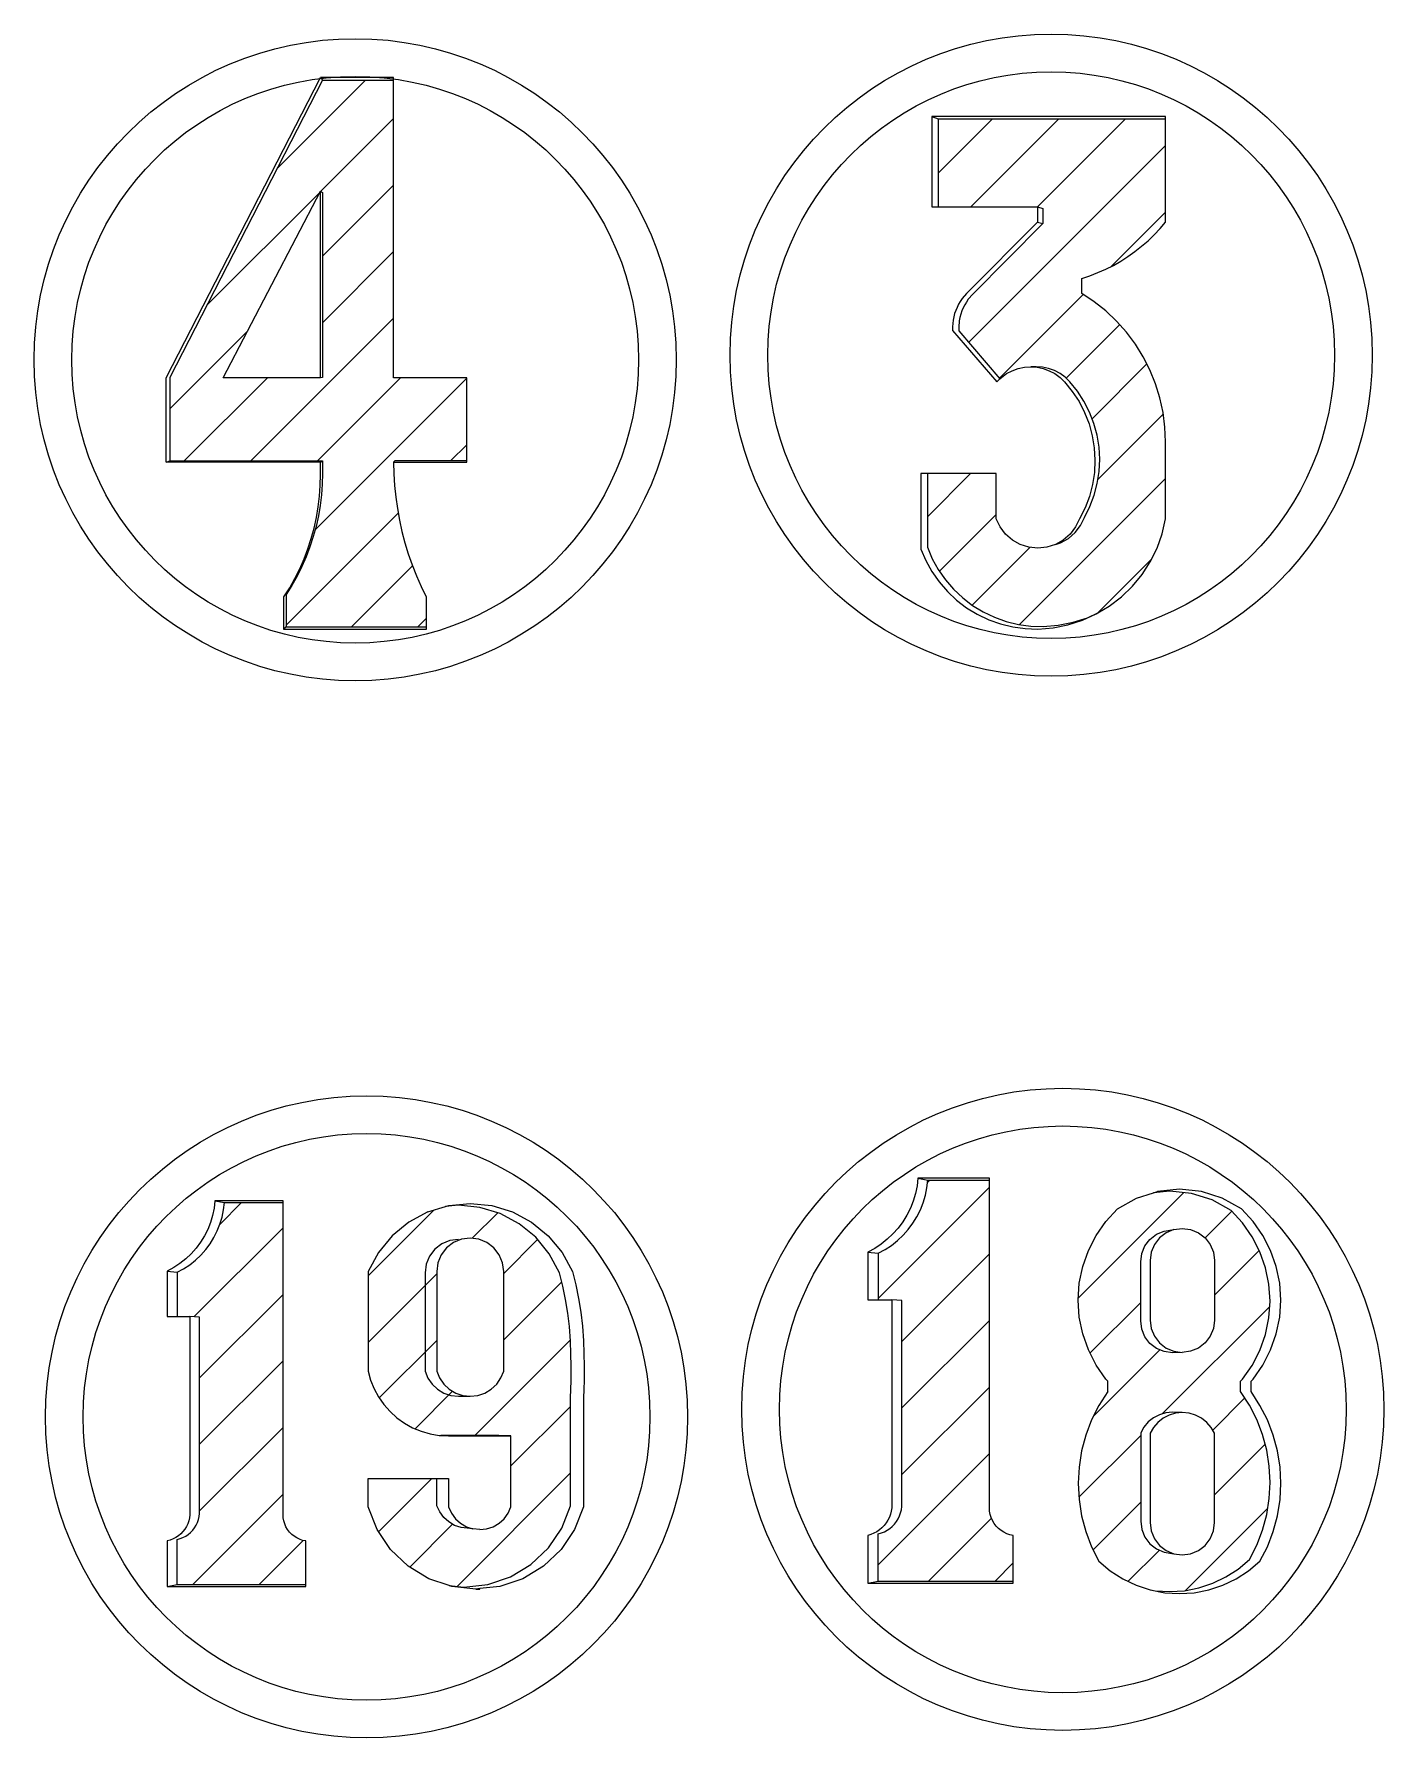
# Model space of a CAD drawing. Header units: inches. Extents: x 9 to 3530, y 10 to 1401.
# Drawn here: x 3075.95 to 3108.99, y 1358.83 to 1400.53 of the extents above; entities that cross this region are included whole.
import ezdxf

# ---------------------------------------------------------------- set-up
doc = ezdxf.new("R2010")
doc.units = ezdxf.units.IN
doc.header["$MEASUREMENT"] = 0
pattern_1 = [(45, (2389.0912, 1938.073), (-0.8148213, 0.8148213), [])]
pattern_2 = [(45, (2389.0912, 1938.073), (-0.8148213, 0.8148213), [])]

msp = doc.modelspace()

# ---------------------------------------------------------------- hatches: boundary and pattern name
at = {"lineweight": 20}
h = msp.add_hatch(dxfattribs=at)
h.set_pattern_fill('ANSI31', color=256, scale=9.218651)
h.set_pattern_definition(pattern_1)
h.paths.add_polyline_path([(3084.75, 1399.404), (3083.009, 1399.404), (3079.27, 1392.124), (3079.27, 1390.081), (3083.009, 1390.081), (3083.009, 1389.776), (3083.003, 1389.514), (3082.985, 1389.253), (3082.953, 1388.994), (3082.909, 1388.736), (3082.853, 1388.48), (3082.784, 1388.228), (3082.703, 1387.979), (3082.61, 1387.735), (3082.506, 1387.495), (3082.389, 1387.261), (3082.262, 1387.032), (3082.123, 1386.811), (3082.123, 1386.023), (3085.545, 1386.023), (3085.545, 1386.751), (3085.421, 1387.008), (3085.307, 1387.27), (3085.203, 1387.536), (3085.11, 1387.806), (3085.027, 1388.079), (3084.955, 1388.355), (3084.893, 1388.634), (3084.843, 1388.915), (3084.803, 1389.198), (3084.774, 1389.483), (3084.757, 1389.768), (3084.75, 1390.081), (3086.539, 1390.081), (3086.539, 1392.116), (3084.75, 1392.116)])
h.paths.add_polyline_path([(3082.962, 1396.686), (3083.009, 1396.649), (3083.009, 1392.124), (3082.962, 1392.116), (3080.577, 1392.116)], flags=16)
h = msp.add_hatch(dxfattribs=at)
h.set_pattern_fill('ANSI31', color=256, scale=9.218651)
h.set_pattern_definition(pattern_1)
h.paths.add_polyline_path([(3103.644, 1398.451), (3098.082, 1398.451), (3098.082, 1396.297), (3100.508, 1396.297), (3100.64, 1396.259), (3100.64, 1395.894), (3098.923, 1394.161), (3098.816, 1394.037), (3098.77, 1393.97), (3098.728, 1393.899), (3098.691, 1393.826), (3098.659, 1393.751), (3098.632, 1393.673), (3098.611, 1393.594), (3098.596, 1393.514), (3098.581, 1393.351), (3098.583, 1393.269), (3099.591, 1392.093), (3099.624, 1392.125), (3099.75, 1392.217), (3099.888, 1392.29), (3100.034, 1392.343), (3100.187, 1392.375), (3100.342, 1392.386), (3100.475, 1392.386), (3100.629, 1392.376), (3100.78, 1392.344), (3100.925, 1392.291), (3101.061, 1392.219), (3101.186, 1392.128), (3101.297, 1392.021), (3101.485, 1391.79), (3101.647, 1391.541), (3101.783, 1391.276), (3101.89, 1390.999), (3101.968, 1390.712), (3102.015, 1390.419), (3102.032, 1390.122), (3102.018, 1389.825), (3101.973, 1389.531), (3101.897, 1389.243), (3101.792, 1388.965), (3101.659, 1388.699), (3101.564, 1388.503), (3101.431, 1388.329), (3101.266, 1388.186), (3101.075, 1388.08), (3100.947, 1388.037), (3100.737, 1387.971), (3100.518, 1387.948), (3100.298, 1387.971), (3100.088, 1388.037), (3099.895, 1388.145), (3099.728, 1388.289), (3099.594, 1388.464), (3099.498, 1388.663), (3099.498, 1389.77), (3097.813, 1389.77), (3097.813, 1387.969), (3097.933, 1387.688), (3098.082, 1387.421), (3098.257, 1387.171), (3098.457, 1386.94), (3098.679, 1386.731), (3098.922, 1386.546), (3099.182, 1386.387), (3099.458, 1386.255), (3099.745, 1386.153), (3100.042, 1386.08), (3100.344, 1386.039), (3100.649, 1386.028), (3101.017, 1386.059), (3101.379, 1386.131), (3101.73, 1386.244), (3101.989, 1386.362), (3102.267, 1386.529), (3102.563, 1386.755), (3102.831, 1387.014), (3103.067, 1387.302), (3103.269, 1387.615), (3103.434, 1387.949), (3103.559, 1388.3), (3103.644, 1388.663), (3103.644, 1390.548), (3103.629, 1390.91), (3103.582, 1391.27), (3103.505, 1391.625), (3103.398, 1391.972), (3103.261, 1392.308), (3103.097, 1392.632), (3102.905, 1392.94), (3102.687, 1393.231), (3102.446, 1393.502), (3102.182, 1393.751), (3101.898, 1393.977), (3101.595, 1394.178), (3101.595, 1394.547), (3101.793, 1394.613), (3101.988, 1394.689), (3102.179, 1394.774), (3102.365, 1394.868), (3102.547, 1394.972), (3102.723, 1395.084), (3102.893, 1395.205), (3103.057, 1395.335), (3103.215, 1395.472), (3103.365, 1395.617), (3103.509, 1395.769), (3103.644, 1395.928)])
h = msp.add_hatch(dxfattribs=at)
h.set_pattern_fill('ANSI31', color=256, scale=9.218651)
h.set_pattern_definition(pattern_2)
h.paths.add_polyline_path([(3099.759, 1363.824), (3099.686, 1363.859), (3099.617, 1363.902), (3099.554, 1363.953), (3099.498, 1364.011), (3099.449, 1364.075), (3099.408, 1364.145), (3099.375, 1364.219), (3099.351, 1364.296), (3099.337, 1364.376), (3099.332, 1364.457), (3099.332, 1372.479), (3097.827, 1372.479), (3097.804, 1372.292), (3097.766, 1372.107), (3097.712, 1371.926), (3097.642, 1371.751), (3097.557, 1371.582), (3097.458, 1371.421), (3097.346, 1371.27), (3097.22, 1371.128), (3097.083, 1370.999), (3096.935, 1370.881), (3096.778, 1370.777), (3096.612, 1370.687), (3096.612, 1369.551), (3096.94, 1369.551), (3097.189, 1369.533), (3097.189, 1364.488), (3097.179, 1364.41), (3097.16, 1364.334), (3097.134, 1364.26), (3097.099, 1364.189), (3097.058, 1364.122), (3097.01, 1364.06), (3096.955, 1364.003), (3096.895, 1363.953), (3096.83, 1363.909), (3096.761, 1363.872), (3096.688, 1363.842), (3096.612, 1363.821), (3096.612, 1362.666), (3099.915, 1362.666), (3099.915, 1363.782), (3099.836, 1363.799)])
h = msp.add_hatch(dxfattribs=at)
h.set_pattern_fill('ANSI31', color=256, scale=9.218651)
h.set_pattern_definition(pattern_2)
h.paths.add_polyline_path([(3105.481, 1367.555), (3105.528, 1367.607), (3105.765, 1367.945), (3105.953, 1368.312), (3106.09, 1368.702), (3106.174, 1369.106), (3106.202, 1369.518), (3106.174, 1369.93), (3106.09, 1370.334), (3105.953, 1370.724), (3105.765, 1371.091), (3105.528, 1371.43), (3105.248, 1371.733), (3104.783, 1371.994), (3104.275, 1372.155), (3103.745, 1372.21), (3103.344, 1372.168), (3102.936, 1372.039), (3102.467, 1371.775), (3102.184, 1371.469), (3101.945, 1371.127), (3101.755, 1370.756), (3101.616, 1370.363), (3101.532, 1369.955), (3101.504, 1369.539), (3101.532, 1369.123), (3101.616, 1368.714), (3101.755, 1368.321), (3101.945, 1367.95), (3102.184, 1367.608), (3102.232, 1367.556), (3102.232, 1367.302), (3102.014, 1366.966), (3101.833, 1366.61), (3101.69, 1366.237), (3101.587, 1365.851), (3101.525, 1365.457), (3101.504, 1365.058), (3101.525, 1364.659), (3101.587, 1364.264), (3101.69, 1363.878), (3101.833, 1363.505), (3102.014, 1363.149), (3102.291, 1362.915), (3102.596, 1362.718), (3102.923, 1362.562), (3103.238, 1362.458), (3103.387, 1362.429), (3103.745, 1362.406), (3104.104, 1362.429), (3104.456, 1362.497), (3104.797, 1362.61), (3105.12, 1362.765), (3105.422, 1362.959), (3105.696, 1363.191), (3105.875, 1363.543), (3106.017, 1363.913), (3106.119, 1364.295), (3106.181, 1364.686), (3106.202, 1365.081), (3106.181, 1365.476), (3106.119, 1365.867), (3106.017, 1366.249), (3105.875, 1366.618), (3105.696, 1366.971), (3105.481, 1367.303)])
h.paths.add_polyline_path([(3104.376, 1366.729), (3104.522, 1366.653), (3104.652, 1366.55), (3104.759, 1366.425), (3104.841, 1366.282), (3104.841, 1364.096), (3104.814, 1363.892), (3104.735, 1363.702), (3104.61, 1363.539), (3104.447, 1363.414), (3104.257, 1363.335), (3104.053, 1363.308), (3103.849, 1363.335), (3103.612, 1363.375), (3103.424, 1363.453), (3103.262, 1363.577), (3103.138, 1363.738), (3103.06, 1363.926), (3103.034, 1364.128), (3103.034, 1366.293), (3103.115, 1366.435), (3103.221, 1366.559), (3103.349, 1366.661), (3103.494, 1366.736), (3103.651, 1366.782), (3103.814, 1366.798), (3104.053, 1366.792), (3104.217, 1366.776)], flags=16)
h.paths.add_polyline_path([(3104.257, 1368.29), (3104.053, 1368.263), (3103.814, 1368.255), (3103.612, 1368.281), (3103.424, 1368.359), (3103.262, 1368.483), (3103.138, 1368.645), (3103.06, 1368.833), (3103.034, 1369.035), (3103.034, 1370.478), (3103.06, 1370.68), (3103.138, 1370.868), (3103.262, 1371.029), (3103.424, 1371.153), (3103.612, 1371.231), (3103.849, 1371.269), (3104.053, 1371.295), (3104.257, 1371.269), (3104.447, 1371.19), (3104.61, 1371.065), (3104.735, 1370.902), (3104.814, 1370.712), (3104.841, 1370.508), (3104.841, 1369.05), (3104.814, 1368.847), (3104.735, 1368.657), (3104.61, 1368.493), (3104.447, 1368.368)], flags=16)
h = msp.add_hatch(dxfattribs=at)
h.set_pattern_fill('ANSI31', color=256, scale=9.218651)
h.set_pattern_definition(pattern_2)
h.paths.add_polyline_path([(3082.451, 1363.687), (3082.381, 1363.72), (3082.316, 1363.761), (3082.256, 1363.809), (3082.202, 1363.865), (3082.156, 1363.926), (3082.116, 1363.992), (3082.085, 1364.063), (3082.063, 1364.136), (3082.049, 1364.212), (3082.044, 1364.289), (3082.044, 1371.929), (3080.611, 1371.929), (3080.59, 1371.751), (3080.553, 1371.575), (3080.501, 1371.403), (3080.435, 1371.236), (3080.354, 1371.075), (3080.26, 1370.922), (3080.153, 1370.778), (3080.033, 1370.643), (3079.903, 1370.52), (3079.762, 1370.408), (3079.612, 1370.309), (3079.454, 1370.223), (3079.454, 1369.14), (3079.766, 1369.14), (3080.004, 1369.123), (3080.004, 1364.319), (3079.994, 1364.245), (3079.976, 1364.172), (3079.951, 1364.102), (3079.918, 1364.034), (3079.879, 1363.971), (3079.833, 1363.911), (3079.781, 1363.857), (3079.724, 1363.809), (3079.662, 1363.767), (3079.595, 1363.732), (3079.526, 1363.704), (3079.454, 1363.683), (3079.454, 1362.584), (3082.6, 1362.584), (3082.6, 1363.647), (3082.524, 1363.662)])
h = msp.add_hatch(dxfattribs=at)
h.set_pattern_fill('ANSI31', color=256, scale=9.218651)
h.set_pattern_definition(pattern_2)
h.paths.add_polyline_path([(3089.08, 1367.189), (3089.087, 1367.313), (3089.096, 1367.618), (3089.098, 1367.924), (3089.092, 1368.229), (3089.078, 1368.534), (3089.053, 1368.892), (3089.015, 1369.226), (3088.961, 1369.558), (3088.893, 1369.887), (3088.809, 1370.213), (3088.561, 1370.675), (3088.228, 1371.08), (3087.822, 1371.412), (3087.359, 1371.659), (3086.857, 1371.811), (3086.335, 1371.862), (3086.021, 1371.831), (3085.592, 1371.701), (3085.125, 1371.452), (3084.715, 1371.117), (3084.379, 1370.708), (3084.128, 1370.241), (3084.128, 1367.805), (3084.189, 1367.586), (3084.274, 1367.374), (3084.382, 1367.174), (3084.512, 1366.987), (3084.663, 1366.816), (3084.832, 1366.663), (3085.017, 1366.53), (3085.216, 1366.419), (3085.426, 1366.331), (3085.645, 1366.268), (3085.869, 1366.229), (3085.906, 1366.227), (3087.323, 1366.227), (3087.623, 1366.216), (3087.623, 1364.482), (3087.555, 1364.328), (3087.457, 1364.192), (3087.332, 1364.08), (3087.187, 1363.996), (3087.027, 1363.944), (3086.86, 1363.926), (3086.693, 1363.944), (3086.401, 1363.977), (3086.243, 1364.028), (3086.099, 1364.112), (3085.976, 1364.223), (3085.878, 1364.357), (3085.811, 1364.509), (3085.811, 1365.176), (3084.128, 1365.176), (3084.128, 1364.482), (3084.345, 1363.93), (3084.676, 1363.438), (3085.105, 1363.03), (3085.613, 1362.723), (3086.107, 1362.556), (3086.471, 1362.516), (3087.054, 1362.58), (3087.61, 1362.768), (3088.113, 1363.072), (3088.538, 1363.476), (3088.865, 1363.963), (3089.08, 1364.509)])
h.paths.add_polyline_path([(3087.273, 1367.485), (3087.139, 1367.36), (3086.982, 1367.266), (3086.808, 1367.208), (3086.626, 1367.188), (3086.444, 1367.208), (3086.27, 1367.266), (3086.113, 1367.36), (3085.979, 1367.485), (3085.876, 1367.636), (3085.806, 1367.805), (3085.806, 1370.241), (3085.834, 1370.453), (3085.916, 1370.651), (3086.046, 1370.821), (3086.216, 1370.951), (3086.414, 1371.033), (3086.626, 1371.061), (3086.838, 1371.033), (3087.036, 1370.951), (3087.206, 1370.821), (3087.336, 1370.651), (3087.418, 1370.453), (3087.446, 1370.241), (3087.446, 1367.805), (3087.377, 1367.636)], flags=16)

# ---------------------------------------------------------------- linework, layer by layer
for p, q in [((3083.009, 1399.404), (3084.75, 1399.404)), ((3097.925, 1398.51), (3097.925, 1396.297)), ((3098.082, 1398.451), (3098.082, 1396.297)), ((3082.962, 1392.116), (3082.962, 1396.686)), ((3097.925, 1396.297), (3098.082, 1396.297)), ((3098.082, 1396.297), (3100.508, 1396.297)), ((3100.508, 1396.297), (3100.64, 1396.259)), ((3100.64, 1396.259), (3100.64, 1395.894)), ((3100.947, 1388.037), (3100.737, 1387.971)), ((3096.612, 1370.687), (3096.612, 1369.551)), ((3079.454, 1370.223), (3079.454, 1369.14)), ((3103.889, 1366.776), (3103.73, 1366.729)), ((3104.053, 1366.792), (3103.889, 1366.776)), ((3079.454, 1362.584), (3082.6, 1362.584)), ((3096.612, 1362.666), (3099.915, 1362.666))]:
    msp.add_line(p, q, dxfattribs=at)
for points in [[(3079.186, 1390.053), (3079.186, 1392.116), (3082.962, 1399.468)], [(3084.75, 1390.053), (3086.539, 1390.053), (3086.539, 1390.081), (3086.539, 1392.116), (3084.75, 1392.116), (3084.75, 1399.404), (3084.75, 1399.468), (3082.962, 1399.468), (3083.009, 1399.404), (3079.27, 1392.124), (3079.27, 1390.081)], [(3102.563, 1386.755), (3102.831, 1387.014), (3103.067, 1387.302), (3103.269, 1387.615), (3103.434, 1387.949), (3103.559, 1388.3), (3103.644, 1388.663), (3103.644, 1390.548), (3103.629, 1390.91), (3103.582, 1391.27), (3103.505, 1391.625), (3103.398, 1391.972), (3103.261, 1392.308), (3103.097, 1392.632), (3102.905, 1392.94), (3102.687, 1393.231), (3102.446, 1393.502), (3102.182, 1393.751), (3101.898, 1393.977), (3101.595, 1394.178), (3101.595, 1394.547), (3101.793, 1394.613), (3101.988, 1394.689), (3102.179, 1394.774), (3102.365, 1394.868), (3102.547, 1394.972), (3102.723, 1395.084), (3102.893, 1395.205), (3103.057, 1395.335), (3103.215, 1395.472), (3103.365, 1395.617), (3103.509, 1395.769), (3103.644, 1395.928), (3103.644, 1398.451)], [(3100.508, 1396.297), (3100.508, 1395.928), (3100.64, 1395.894), (3098.923, 1394.161), (3098.816, 1394.037), (3098.77, 1393.97), (3098.728, 1393.899), (3098.691, 1393.826), (3098.659, 1393.751), (3098.632, 1393.673), (3098.611, 1393.594), (3098.596, 1393.514), (3098.581, 1393.351), (3098.583, 1393.269), (3099.591, 1392.093)], [(3100.508, 1395.928), (3098.775, 1394.178), (3098.667, 1394.053), (3098.62, 1393.985), (3098.577, 1393.914), (3098.54, 1393.84), (3098.508, 1393.764), (3098.481, 1393.686), (3098.46, 1393.606), (3098.444, 1393.525), (3098.429, 1393.36), (3098.431, 1393.277), (3099.512, 1392.017), (3099.591, 1392.093), (3099.624, 1392.125), (3099.75, 1392.217), (3099.888, 1392.29), (3100.034, 1392.343), (3100.187, 1392.375), (3100.342, 1392.386)], [(3082.962, 1390.053), (3079.186, 1390.053), (3079.27, 1390.081), (3083.009, 1390.081)], [(3086.539, 1390.081), (3084.78, 1390.081), (3084.75, 1390.053), (3084.757, 1389.768), (3084.774, 1389.483), (3084.803, 1389.198), (3084.843, 1388.915), (3084.893, 1388.634), (3084.955, 1388.355), (3085.027, 1388.079), (3085.11, 1387.806), (3085.203, 1387.536), (3085.307, 1387.27), (3085.421, 1387.008), (3085.545, 1386.751), (3085.545, 1386.023), (3085.545, 1385.956), (3082.068, 1385.956), (3082.068, 1386.751), (3082.208, 1386.975), (3082.336, 1387.205), (3082.454, 1387.442), (3082.56, 1387.684), (3082.653, 1387.931), (3082.735, 1388.182), (3082.805, 1388.437), (3082.862, 1388.695), (3082.906, 1388.955), (3082.938, 1389.217), (3082.956, 1389.481), (3082.962, 1389.745)], [(3082.962, 1389.745), (3082.962, 1390.053), (3083.009, 1390.081), (3083.009, 1389.776), (3083.003, 1389.514), (3082.985, 1389.253), (3082.953, 1388.994), (3082.909, 1388.736), (3082.853, 1388.48), (3082.784, 1388.228), (3082.703, 1387.979), (3082.61, 1387.735), (3082.506, 1387.495), (3082.389, 1387.261), (3082.262, 1387.032), (3082.123, 1386.811), (3082.123, 1386.023)], [(3100.737, 1387.971), (3100.518, 1387.948), (3100.298, 1387.971), (3100.088, 1388.037), (3099.895, 1388.145), (3099.728, 1388.289), (3099.594, 1388.464), (3099.498, 1388.663), (3099.498, 1389.77), (3097.813, 1389.77), (3097.654, 1389.77), (3097.654, 1387.925), (3097.775, 1387.641), (3097.925, 1387.372), (3098.102, 1387.119), (3098.303, 1386.886), (3098.528, 1386.675), (3098.773, 1386.488), (3099.036, 1386.328), (3099.314, 1386.195), (3099.605, 1386.091), (3099.904, 1386.018), (3100.21, 1385.976), (3100.518, 1385.966), (3100.889, 1385.996), (3101.254, 1386.069), (3101.609, 1386.183), (3101.948, 1386.337), (3101.989, 1386.362), (3102.267, 1386.529), (3102.563, 1386.755)], [(3097.813, 1389.77), (3097.813, 1387.969), (3097.933, 1387.688), (3098.082, 1387.421), (3098.257, 1387.171), (3098.457, 1386.94), (3098.679, 1386.731), (3098.922, 1386.546), (3099.182, 1386.387), (3099.458, 1386.255), (3099.745, 1386.153), (3100.042, 1386.08), (3100.344, 1386.039), (3100.649, 1386.028), (3101.017, 1386.059), (3101.379, 1386.131), (3101.73, 1386.244), (3101.989, 1386.362)], [(3082.068, 1385.956), (3082.123, 1386.023), (3085.545, 1386.023)], [(3096.357, 1362.616), (3099.915, 1362.616), (3099.915, 1362.666), (3099.915, 1363.782), (3099.836, 1363.799), (3099.759, 1363.824), (3099.686, 1363.859), (3099.617, 1363.902), (3099.554, 1363.953), (3099.498, 1364.011), (3099.449, 1364.075), (3099.408, 1364.145), (3099.375, 1364.219), (3099.351, 1364.296), (3099.337, 1364.376), (3099.332, 1364.457), (3099.332, 1372.479), (3099.332, 1372.526), (3097.583, 1372.526), (3097.561, 1372.337), (3097.522, 1372.15), (3097.467, 1371.967), (3097.397, 1371.79), (3097.311, 1371.62), (3097.211, 1371.458), (3097.098, 1371.305), (3096.971, 1371.162), (3096.833, 1371.031), (3096.683, 1370.913), (3096.524, 1370.807), (3096.357, 1370.716), (3096.357, 1369.551), (3096.612, 1369.551), (3096.94, 1369.551), (3096.94, 1364.457), (3096.929, 1364.378), (3096.91, 1364.301), (3096.884, 1364.226), (3096.849, 1364.154), (3096.807, 1364.087), (3096.758, 1364.024), (3096.703, 1363.967), (3096.643, 1363.916), (3096.577, 1363.871), (3096.507, 1363.834), (3096.433, 1363.804), (3096.357, 1363.782), (3096.357, 1362.616), (3096.612, 1362.666), (3096.612, 1363.821), (3096.688, 1363.842), (3096.761, 1363.872), (3096.83, 1363.909), (3096.895, 1363.953), (3096.955, 1364.003), (3097.01, 1364.06), (3097.058, 1364.122), (3097.099, 1364.189), (3097.134, 1364.26), (3097.16, 1364.334), (3097.179, 1364.41), (3097.189, 1364.488), (3097.189, 1369.533), (3096.94, 1369.551)], [(3096.357, 1370.716), (3096.612, 1370.687), (3096.778, 1370.777), (3096.935, 1370.881), (3097.083, 1370.999), (3097.22, 1371.128), (3097.346, 1371.27), (3097.458, 1371.421), (3097.557, 1371.582), (3097.642, 1371.751), (3097.712, 1371.926), (3097.766, 1372.107), (3097.804, 1372.292), (3097.827, 1372.479)], [(3097.583, 1372.526), (3097.827, 1372.479), (3099.332, 1372.479)], [(3102.232, 1367.302), (3102.232, 1367.556), (3102.184, 1367.608), (3101.945, 1367.95), (3101.755, 1368.321), (3101.616, 1368.714), (3101.532, 1369.123), (3101.504, 1369.539), (3101.532, 1369.955), (3101.616, 1370.363), (3101.755, 1370.756), (3101.945, 1371.127), (3102.184, 1371.469), (3102.467, 1371.775), (3102.936, 1372.039), (3103.344, 1372.168), (3103.449, 1372.201)], [(3103.238, 1362.458), (3103.387, 1362.429), (3103.745, 1362.406), (3104.104, 1362.429), (3104.456, 1362.497), (3104.797, 1362.61), (3105.12, 1362.765), (3105.422, 1362.959), (3105.696, 1363.191), (3105.875, 1363.543), (3106.017, 1363.913), (3106.119, 1364.295), (3106.181, 1364.686), (3106.202, 1365.081), (3106.181, 1365.476), (3106.119, 1365.867), (3106.017, 1366.249), (3105.875, 1366.618), (3105.696, 1366.971), (3105.481, 1367.303), (3105.481, 1367.555), (3105.528, 1367.607), (3105.765, 1367.945), (3105.953, 1368.312), (3106.09, 1368.702), (3106.174, 1369.106), (3106.202, 1369.518), (3106.174, 1369.93), (3106.09, 1370.334), (3105.953, 1370.724), (3105.765, 1371.091), (3105.528, 1371.43), (3105.248, 1371.733), (3104.783, 1371.994), (3104.275, 1372.155), (3103.745, 1372.21), (3103.344, 1372.168)], [(3105.737, 1367.302), (3105.737, 1367.556), (3105.784, 1367.608), (3106.023, 1367.95), (3106.213, 1368.321), (3106.352, 1368.714), (3106.436, 1369.123), (3106.464, 1369.539), (3106.436, 1369.955), (3106.352, 1370.363), (3106.213, 1370.756), (3106.023, 1371.127), (3105.784, 1371.469), (3105.501, 1371.775), (3105.032, 1372.039), (3104.519, 1372.201), (3103.984, 1372.256), (3103.449, 1372.201)], [(3079.211, 1362.536), (3082.6, 1362.536), (3082.6, 1362.584), (3082.6, 1363.647), (3082.524, 1363.662), (3082.451, 1363.687), (3082.381, 1363.72), (3082.316, 1363.761), (3082.256, 1363.809), (3082.202, 1363.865), (3082.156, 1363.926), (3082.116, 1363.992), (3082.085, 1364.063), (3082.063, 1364.136), (3082.049, 1364.212), (3082.044, 1364.289), (3082.044, 1371.929), (3082.044, 1371.974), (3080.379, 1371.974), (3080.358, 1371.794), (3080.321, 1371.616), (3080.269, 1371.442), (3080.201, 1371.273), (3080.12, 1371.111), (3080.025, 1370.957), (3079.916, 1370.811), (3079.796, 1370.675), (3079.664, 1370.55), (3079.522, 1370.437), (3079.37, 1370.337), (3079.211, 1370.251), (3079.211, 1369.14), (3079.454, 1369.14), (3079.766, 1369.14), (3079.766, 1364.289), (3079.756, 1364.214), (3079.738, 1364.141), (3079.713, 1364.069), (3079.68, 1364.001), (3079.64, 1363.937), (3079.594, 1363.877), (3079.541, 1363.823), (3079.483, 1363.774), (3079.421, 1363.731), (3079.354, 1363.696), (3079.284, 1363.667), (3079.211, 1363.647), (3079.211, 1362.536), (3079.454, 1362.584), (3079.454, 1363.683), (3079.526, 1363.704), (3079.595, 1363.732), (3079.662, 1363.767), (3079.724, 1363.809), (3079.781, 1363.857), (3079.833, 1363.911), (3079.879, 1363.971), (3079.918, 1364.034), (3079.951, 1364.102), (3079.976, 1364.172), (3079.994, 1364.245), (3080.004, 1364.319), (3080.004, 1369.123), (3079.766, 1369.14)], [(3079.211, 1370.251), (3079.454, 1370.223), (3079.612, 1370.309), (3079.762, 1370.408), (3079.903, 1370.52), (3080.033, 1370.643), (3080.153, 1370.778), (3080.26, 1370.922), (3080.354, 1371.075), (3080.435, 1371.236), (3080.501, 1371.403), (3080.553, 1371.575), (3080.59, 1371.751), (3080.611, 1371.929)], [(3080.379, 1371.974), (3080.611, 1371.929), (3082.044, 1371.929)], [(3085.592, 1371.701), (3085.125, 1371.452), (3084.715, 1371.117), (3084.379, 1370.708), (3084.128, 1370.241), (3084.128, 1367.805), (3084.189, 1367.586), (3084.274, 1367.374), (3084.382, 1367.174), (3084.512, 1366.987), (3084.663, 1366.816), (3084.832, 1366.663), (3085.017, 1366.53), (3085.216, 1366.419), (3085.426, 1366.331), (3085.645, 1366.268), (3085.869, 1366.229), (3085.906, 1366.227), (3086.097, 1366.216), (3087.623, 1366.216)], [(3085.592, 1371.701), (3086.021, 1371.831), (3086.099, 1371.855), (3086.626, 1371.907), (3087.153, 1371.855), (3087.66, 1371.701), (3088.128, 1371.452), (3088.537, 1371.117), (3088.874, 1370.708), (3089.125, 1370.241), (3089.209, 1369.912), (3089.278, 1369.58), (3089.332, 1369.245), (3089.371, 1368.907), (3089.396, 1368.546), (3089.41, 1368.238), (3089.416, 1367.929), (3089.415, 1367.621), (3089.405, 1367.313), (3089.398, 1367.188), (3089.398, 1364.482), (3089.181, 1363.93), (3088.85, 1363.438), (3088.421, 1363.03), (3087.914, 1362.723), (3087.352, 1362.533), (3086.86, 1362.48)], [(3086.107, 1362.556), (3086.471, 1362.516), (3087.054, 1362.58), (3087.61, 1362.768), (3088.113, 1363.072), (3088.538, 1363.476), (3088.865, 1363.963), (3089.08, 1364.509), (3089.08, 1367.189), (3089.087, 1367.313), (3089.096, 1367.618), (3089.098, 1367.924), (3089.092, 1368.229), (3089.078, 1368.534), (3089.053, 1368.892), (3089.015, 1369.226), (3088.961, 1369.558), (3088.893, 1369.887), (3088.809, 1370.213), (3088.561, 1370.675), (3088.228, 1371.08), (3087.822, 1371.412), (3087.359, 1371.659), (3086.857, 1371.811), (3086.335, 1371.862), (3086.021, 1371.831)], [(3103.849, 1371.269), (3103.659, 1371.19), (3103.496, 1371.065), (3103.371, 1370.902), (3103.292, 1370.712), (3103.265, 1370.508), (3103.265, 1369.05), (3103.292, 1368.847), (3103.371, 1368.657), (3103.496, 1368.493), (3103.659, 1368.368), (3103.849, 1368.29), (3104.053, 1368.263)], [(3086.335, 1371.025), (3086.125, 1370.997), (3085.929, 1370.916), (3085.761, 1370.787), (3085.632, 1370.619), (3085.551, 1370.423), (3085.523, 1370.213), (3085.523, 1367.801), (3085.592, 1367.633), (3085.695, 1367.483), (3085.827, 1367.359), (3085.983, 1367.266), (3086.155, 1367.209), (3086.335, 1367.189), (3086.626, 1367.188), (3086.808, 1367.208), (3086.982, 1367.266), (3087.139, 1367.36), (3087.273, 1367.485), (3087.377, 1367.636), (3087.446, 1367.805), (3087.446, 1370.241)], [(3087.446, 1370.241), (3087.418, 1370.453), (3087.336, 1370.651), (3087.206, 1370.821), (3087.036, 1370.951), (3086.838, 1371.033), (3086.626, 1371.061), (3086.414, 1371.033), (3086.216, 1370.951), (3086.046, 1370.821), (3085.916, 1370.651), (3085.834, 1370.453), (3085.806, 1370.241), (3085.806, 1367.805), (3085.876, 1367.636), (3085.979, 1367.485), (3086.113, 1367.36), (3086.27, 1367.266), (3086.444, 1367.208), (3086.626, 1367.188)], [(3102.232, 1367.302), (3102.014, 1366.966), (3101.833, 1366.61), (3101.69, 1366.237), (3101.587, 1365.851), (3101.525, 1365.457), (3101.504, 1365.058), (3101.525, 1364.659), (3101.587, 1364.264), (3101.69, 1363.878), (3101.833, 1363.505), (3102.014, 1363.149), (3102.291, 1362.915), (3102.596, 1362.718), (3102.923, 1362.562), (3103.238, 1362.458), (3103.267, 1362.449)], [(3103.267, 1362.449), (3103.622, 1362.38), (3103.984, 1362.357), (3104.346, 1362.38), (3104.701, 1362.449), (3105.046, 1362.562), (3105.372, 1362.718), (3105.677, 1362.915), (3105.954, 1363.149), (3106.135, 1363.505), (3106.278, 1363.878), (3106.381, 1364.264), (3106.444, 1364.659), (3106.464, 1365.058), (3106.444, 1365.457), (3106.381, 1365.851), (3106.278, 1366.237), (3106.135, 1366.61), (3105.954, 1366.966), (3105.737, 1367.302)], [(3103.73, 1366.729), (3103.584, 1366.653), (3103.455, 1366.55), (3103.347, 1366.425), (3103.265, 1366.282), (3103.265, 1364.096), (3103.292, 1363.892), (3103.371, 1363.702), (3103.496, 1363.539), (3103.659, 1363.414), (3103.849, 1363.335)], [(3086.86, 1363.926), (3087.027, 1363.944), (3087.187, 1363.996), (3087.332, 1364.08), (3087.457, 1364.192), (3087.555, 1364.328), (3087.623, 1364.482), (3087.623, 1366.216), (3087.323, 1366.227), (3085.906, 1366.227)], [(3086.763, 1362.469), (3086.174, 1362.533), (3086.107, 1362.556), (3085.613, 1362.723), (3085.105, 1363.03), (3084.676, 1363.438), (3084.345, 1363.93), (3084.128, 1364.482), (3084.128, 1365.176), (3085.811, 1365.176), (3086.097, 1365.176), (3086.097, 1364.482), (3086.165, 1364.328), (3086.263, 1364.192), (3086.388, 1364.08), (3086.534, 1363.996), (3086.693, 1363.944)], [(3086.86, 1363.926), (3086.693, 1363.944), (3086.401, 1363.977), (3086.243, 1364.028), (3086.099, 1364.112), (3085.976, 1364.223), (3085.878, 1364.357), (3085.811, 1364.509), (3085.811, 1365.176)]]:
    msp.add_lwpolyline(points, dxfattribs=at)
for points in [[(3098.082, 1398.451), (3103.644, 1398.451), (3103.644, 1398.51), (3097.925, 1398.51)], [(3080.577, 1392.116), (3082.962, 1396.686), (3083.009, 1396.649), (3083.009, 1392.124), (3082.962, 1392.116)], [(3100.629, 1392.376), (3100.475, 1392.386), (3100.342, 1392.386), (3100.497, 1392.375), (3100.65, 1392.343), (3100.796, 1392.29), (3100.934, 1392.217), (3101.06, 1392.125), (3101.172, 1392.017), (3101.361, 1391.784), (3101.525, 1391.532), (3101.662, 1391.265), (3101.771, 1390.985), (3101.849, 1390.695), (3101.897, 1390.399), (3101.914, 1390.099), (3101.9, 1389.799), (3101.854, 1389.502), (3101.778, 1389.212), (3101.672, 1388.931), (3101.537, 1388.663), (3101.441, 1388.464), (3101.307, 1388.289), (3101.14, 1388.145), (3100.947, 1388.037), (3101.075, 1388.08), (3101.266, 1388.186), (3101.431, 1388.329), (3101.564, 1388.503), (3101.659, 1388.699), (3101.792, 1388.965), (3101.897, 1389.243), (3101.973, 1389.531), (3102.018, 1389.825), (3102.032, 1390.122), (3102.015, 1390.419), (3101.968, 1390.712), (3101.89, 1390.999), (3101.783, 1391.276), (3101.647, 1391.541), (3101.485, 1391.79), (3101.297, 1392.021), (3101.186, 1392.128), (3101.061, 1392.219), (3100.925, 1392.291), (3100.78, 1392.344)], [(3103.612, 1368.281), (3103.424, 1368.359), (3103.262, 1368.483), (3103.138, 1368.645), (3103.06, 1368.833), (3103.034, 1369.035), (3103.034, 1370.478), (3103.06, 1370.68), (3103.138, 1370.868), (3103.262, 1371.029), (3103.424, 1371.153), (3103.612, 1371.231), (3103.849, 1371.269), (3104.053, 1371.295), (3104.257, 1371.269), (3104.447, 1371.19), (3104.61, 1371.065), (3104.735, 1370.902), (3104.814, 1370.712), (3104.841, 1370.508), (3104.841, 1369.05), (3104.814, 1368.847), (3104.735, 1368.657), (3104.61, 1368.493), (3104.447, 1368.368), (3104.257, 1368.29), (3104.053, 1368.263), (3103.814, 1368.255)], [(3104.61, 1363.539), (3104.735, 1363.702), (3104.814, 1363.892), (3104.841, 1364.096), (3104.841, 1366.282), (3104.759, 1366.425), (3104.652, 1366.55), (3104.522, 1366.653), (3104.376, 1366.729), (3104.217, 1366.776), (3104.053, 1366.792), (3103.814, 1366.798), (3103.651, 1366.782), (3103.494, 1366.736), (3103.349, 1366.661), (3103.221, 1366.559), (3103.115, 1366.435), (3103.034, 1366.293), (3103.034, 1364.128), (3103.06, 1363.926), (3103.138, 1363.738), (3103.262, 1363.577), (3103.424, 1363.453), (3103.612, 1363.375), (3103.849, 1363.335), (3104.053, 1363.308), (3104.257, 1363.335), (3104.447, 1363.414)], [(3086.86, 1362.469), (3086.86, 1362.48), (3086.763, 1362.469)]]:
    msp.add_lwpolyline(points, close=True, dxfattribs=at)
for centre, radius in [((3083.81, 1392.558), 7.858), ((3100.843, 1392.67), 7.858), ((3100.843, 1392.67), 6.936), ((3083.81, 1392.558), 6.936), ((3084.089, 1366.684), 7.858), ((3101.129, 1366.868), 7.858), ((3101.129, 1366.868), 6.936), ((3084.089, 1366.684), 6.936)]:
    msp.add_circle(centre, radius, dxfattribs=at)

doc.saveas('drawing.dxf')
